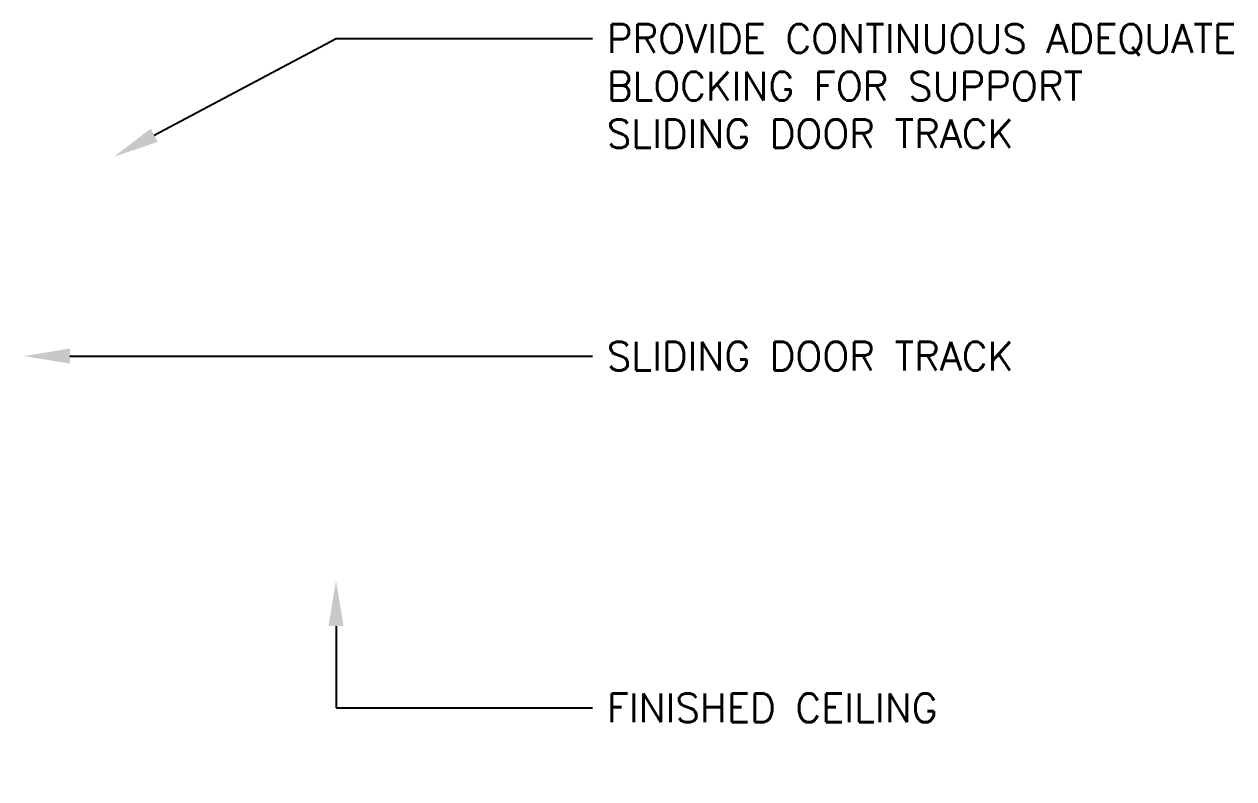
# Model space of a CAD drawing. Header units: inches. Extents: x -12478 to 399182, y -23212 to 525552.
# Drawn here: x 34242 to 34578, y -22634.2 to -22424.5 of the extents above; entities that cross this region are included whole.
import ezdxf
from ezdxf import colors
from ezdxf.entities.mleader import LeaderData, LeaderLine
from ezdxf.math import Vec2, Vec3

# ---------------------------------------------------------------- set-up
doc = ezdxf.new("R2010")
doc.units = ezdxf.units.IN
doc.header["$LTSCALE"] = 1000
doc.header["$MEASUREMENT"] = 0
doc.layers.add('SM-NOTE', color=7, linetype='Continuous')
doc.styles.add('SM-ANNO-00', font='romans.shx')

msp = doc.modelspace()

# ---------------------------------------------------------------- leaders
at = {"layer": 'SM-NOTE', "color": 2}
ml = msp.add_multileader_mtext('Standard', dxfattribs=at)
ml.set_content('PROVIDE CONTINUOUS ADEQUATE\\PBLOCKING FOR SUPPORT \\PSLIDING DOOR TRACK', color=2, style='SM-ANNO-00')
ml.set_leader_properties(color=1)
ml.build(insert=Vec2(0, 0))
ml.multileader.update_dxf_attribs({"dogleg_length": 0.125, "arrow_head_size": 12.7, "scale": 4})
ctx = ml.context
ctx.base_point, ctx.scale, ctx.char_height, ctx.arrow_head_size, ctx.landing_gap_size, ctx.plane_origin = Vec3(34399.85, -22428.47, 0), 4, 7.9375, 12.7, 3.97, Vec3(34164.23, -22334.48, 0)
notes = []
notes.append((ctx, [(0, (1, 1, 0), (34358.52, -22428.47, 0), (1, 0), 41.33, [(0, [(34266.9, -22461.34, 0), (34328.6, -22428.47, 0)], 0, [])])]))
ctx.mtext.insert, ctx.mtext.flow_direction = Vec3(34403.82, -22424.5, 0), 5
ml = msp.add_multileader_mtext('Standard', dxfattribs=at)
ml.set_content('SLIDING DOOR TRACK', color=2, style='SM-ANNO-00')
ml.set_leader_properties(color=1)
ml.build(insert=Vec2(0, 0))
ml.multileader.update_dxf_attribs({"dogleg_length": 0.125, "arrow_head_size": 12.7, "scale": 4})
ctx = ml.context
ctx.base_point, ctx.scale, ctx.char_height, ctx.arrow_head_size, ctx.landing_gap_size, ctx.plane_origin = Vec3(34399.85, -22516.74, 0), 4, 7.9375, 12.7, 3.97, Vec3(34164.23, -22422.75, 0)
notes.append((ctx, [(0, (1, 1, 0), (34358.52, -22516.74, 0), (1, 0), 41.33, [(0, [(34241.98, -22516.74, 0), (34328.6, -22516.74, 0)], 0, [])])]))
ctx.mtext.insert, ctx.mtext.flow_direction = Vec3(34403.82, -22512.77, 0), 5
ml = msp.add_multileader_mtext('Standard', dxfattribs=at)
ml.set_content('FINISHED CEILING', color=2, style='SM-ANNO-00')
ml.set_leader_properties(color=1)
ml.build(insert=Vec2(0, 0))
ml.multileader.update_dxf_attribs({"dogleg_length": 0.125, "arrow_head_size": 12.7, "scale": 4})
ctx = ml.context
ctx.base_point, ctx.scale, ctx.char_height, ctx.arrow_head_size, ctx.landing_gap_size, ctx.plane_origin = Vec3(34399.85, -22614.52, 0), 4, 7.9375, 12.7, 3.97, Vec3(34164.23, -22520.54, 0)
notes.append((ctx, [(0, (1, 1, 0), (34358.52, -22614.52, 0), (1, 0), 41.33, [(0, [(34328.6, -22579.09, 0), (34328.6, -22614.52, 0)], 0, [])])]))
ctx.mtext.insert, ctx.mtext.flow_direction = Vec3(34403.82, -22610.55, 0), 5
for ctx, leaders in notes:
    for number, flags, end, landing, length, lines in leaders:
        leader = LeaderData()
        leader.index, (leader.has_last_leader_line, leader.has_dogleg_vector, leader.attachment_direction) = number, flags
        leader.last_leader_point, leader.dogleg_vector, leader.dogleg_length = Vec3(end), Vec3(landing), length
        for number, points, colour, breaks in lines:
            line = LeaderLine()
            line.index, line.vertices, line.color, line.breaks = number, Vec3.list(points), colors.encode_raw_color(colour), breaks
            leader.lines.append(line)
        ctx.leaders.append(leader)

doc.saveas('drawing.dxf')
